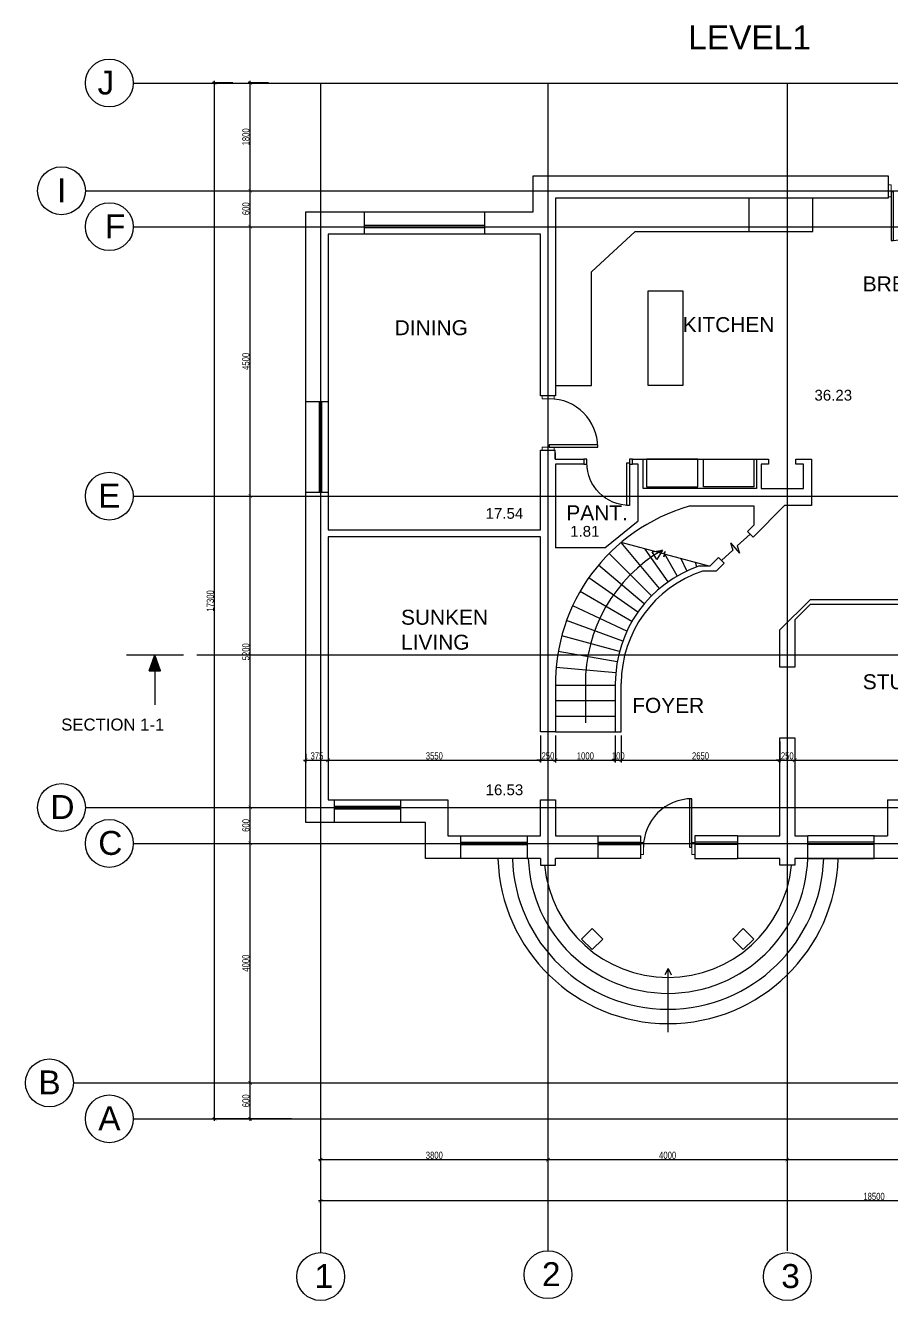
# Model space of a CAD drawing. Header units: millimetres. Extents: x 6678 to 63414, y 41629 to 83180.
# Drawn here: x 6678 to 21154, y 41629 to 62924 of the extents above; entities that cross this region are included whole.
import ezdxf

# ---------------------------------------------------------------- set-up
doc = ezdxf.new("R2010")
doc.units = ezdxf.units.MM
doc.layers.get('0').update_dxf_attribs({"color": 250})
doc.layers.get('Defpoints').update_dxf_attribs({"color": 255})
for name, color, linetype in [('ar', 251, 'Continuous'), ('axis', 40, 'Continuous'), ('com', 250, 'Continuous'), ('dim', 4, 'Continuous'), ('furn', 34, 'Continuous'), ('wall', 5, 'Continuous'), ('windows doors', 4, 'Continuous')]:
    doc.layers.add(name, color=color, linetype=linetype)
doc.styles.add('KOTE', font='romrust.shx', dxfattribs={"width": 0.8})
doc.styles.get("Standard").update_dxf_attribs({"font": 'arial.ttf'})
doc.dimstyles.new('100', dxfattribs={"dimscale": 6, "dimtxt": 20, "dimasz": 10, "dimexe": 6, "dimexo": 10, "dimgap": 2, "dimtad": 1, "dimtoh": 1, "dimdec": 0, "dimzin": 9, "dimdsep": 46, "dimtxsty": 'KOTE', "dimblk": 'ARCHTICK', "dimcen": 0, "dimdle": 6, "dimclrd": 256, "dimclre": 4, "dimclrt": 256, "dimadec": 0, "dimazin": 0, "dimtfac": 0.666667, "dimtdec": 0, "dimtix": 1, "dimtmove": 1, "dimatfit": 0, "dimfxl": 1, "dimtvp": 1, "dimtolj": 1, "dimarcsym": 0})

# ---------------------------------------------------------------- blocks, each defined once
blk = doc.blocks.new('_ArchTick')
at = {"color": 0, "linetype": 'ByBlock', "const_width": 0.15}
blk.add_lwpolyline([(-0.5, -0.5), (0.5, 0.5)], dxfattribs=at)
blk = doc.blocks.new('*D285')
at = {"layer": 'Defpoints', "color": 0, "transparency": 16777216}
for p in [(11612, 44664), (30112, 44695), (11612, 43295)]:
    blk.add_point(p, dxfattribs=at)
at = {"layer": 'dim', "color": 4, "lineweight": -2, "transparency": 16777216}
for p, q in [((11612, 44604), (11612, 43259)), ((30112, 44635), (30112, 43259))]:
    blk.add_line(p, q, dxfattribs=at)
at = {"layer": 'dim', "lineweight": -2, "transparency": 16777216}
blk.add_line((30148, 43295), (11576, 43295), dxfattribs=at)
at = {"layer": 'dim', "lineweight": -2, "transparency": 16777216, "xscale": 60, "yscale": 60, "zscale": 60, "rotation": 180}
blk.add_blockref('_ArchTick', (11612, 43295), dxfattribs=at)
at = {"layer": 'dim', "lineweight": -2, "transparency": 16777216, "xscale": 60, "yscale": 60, "zscale": 60}
blk.add_blockref('_ArchTick', (30112, 43295), dxfattribs=at)
at = {"layer": 'dim', "transparency": 16777216, "insert": (20862, 43367), "char_height": 120, "attachment_point": 5, "style": 'KOTE'}
blk.add_mtext('\\A1;18500', dxfattribs=at)
blk = doc.blocks.new('*D286')
at = {"layer": 'Defpoints', "color": 0, "transparency": 16777216}
for p in [(9839, 61964), (10204, 61964), (11186, 44664)]:
    blk.add_point(p, dxfattribs=at)
at = {"layer": 'dim', "lineweight": -2, "transparency": 16777216}
blk.add_line((9839, 44628), (9839, 62000), dxfattribs=at)
at = {"layer": 'dim', "color": 4, "lineweight": -2, "transparency": 16777216}
for p, q in [((10144, 61964), (9803, 61964)), ((11126, 44664), (9803, 44664))]:
    blk.add_line(p, q, dxfattribs=at)
at = {"layer": 'dim', "lineweight": -2, "transparency": 16777216, "xscale": 60, "yscale": 60, "zscale": 60}
for p, rotation in [((9839, 61964), 90), ((9839, 44664), 270)]:
    blk.add_blockref('_ArchTick', p, dxfattribs=dict(at, rotation=rotation))
at = {"layer": 'dim', "transparency": 16777216, "insert": (9767, 53314), "char_height": 120, "attachment_point": 5, "rotation": 90, "style": 'KOTE'}
blk.add_mtext('\\A1;17300', dxfattribs=at)
blk = doc.blocks.new('*D287')
at = {"layer": 'Defpoints', "color": 0, "transparency": 16777216}
for p in [(11612, 44664), (15412, 44276), (15412, 43982)]:
    blk.add_point(p, dxfattribs=at)
at = {"layer": 'dim', "color": 4, "lineweight": -2, "transparency": 16777216}
for p, q in [((11612, 44604), (11612, 43946)), ((15412, 44216), (15412, 43946))]:
    blk.add_line(p, q, dxfattribs=at)
at = {"layer": 'dim', "lineweight": -2, "transparency": 16777216}
blk.add_line((11576, 43982), (15448, 43982), dxfattribs=at)
at = {"layer": 'dim', "lineweight": -2, "transparency": 16777216, "xscale": 60, "yscale": 60, "zscale": 60, "rotation": 180}
blk.add_blockref('_ArchTick', (11612, 43982), dxfattribs=at)
at = {"layer": 'dim', "lineweight": -2, "transparency": 16777216, "xscale": 60, "yscale": 60, "zscale": 60}
blk.add_blockref('_ArchTick', (15412, 43982), dxfattribs=at)
at = {"layer": 'dim', "transparency": 16777216, "insert": (13512, 44054), "char_height": 120, "attachment_point": 5, "style": 'KOTE'}
blk.add_mtext('\\A1;3800', dxfattribs=at)
blk = doc.blocks.new('*D288')
at = {"layer": 'Defpoints', "color": 0, "transparency": 16777216}
for p in [(15412, 44276), (19412, 43982), (19412, 43982)]:
    blk.add_point(p, dxfattribs=at)
at = {"layer": 'dim', "color": 4, "lineweight": -2, "transparency": 16777216}
for p, q in [((15412, 44216), (15412, 43946)), ((19412, 44042), (19412, 44018))]:
    blk.add_line(p, q, dxfattribs=at)
at = {"layer": 'dim', "lineweight": -2, "transparency": 16777216}
blk.add_line((15376, 43982), (19448, 43982), dxfattribs=at)
at = {"layer": 'dim', "lineweight": -2, "transparency": 16777216, "xscale": 60, "yscale": 60, "zscale": 60, "rotation": 180}
blk.add_blockref('_ArchTick', (15412, 43982), dxfattribs=at)
at = {"layer": 'dim', "lineweight": -2, "transparency": 16777216, "xscale": 60, "yscale": 60, "zscale": 60}
blk.add_blockref('_ArchTick', (19412, 43982), dxfattribs=at)
at = {"layer": 'dim', "transparency": 16777216, "insert": (17412, 44054), "char_height": 120, "attachment_point": 5, "style": 'KOTE'}
blk.add_mtext('\\A1;4000', dxfattribs=at)
blk = doc.blocks.new('*D289')
at = {"layer": 'Defpoints', "color": 0, "transparency": 16777216}
for p in [(19412, 43982), (23712, 43982), (23712, 43982)]:
    blk.add_point(p, dxfattribs=at)
at = {"layer": 'dim', "lineweight": -2, "transparency": 16777216}
blk.add_line((19376, 43982), (23748, 43982), dxfattribs=at)
at = {"layer": 'dim', "color": 4, "lineweight": -2, "transparency": 16777216}
for p, q in [((19412, 44042), (19412, 44018)), ((23712, 44042), (23712, 44018))]:
    blk.add_line(p, q, dxfattribs=at)
at = {"layer": 'dim', "lineweight": -2, "transparency": 16777216, "xscale": 60, "yscale": 60, "zscale": 60, "rotation": 180}
blk.add_blockref('_ArchTick', (19412, 43982), dxfattribs=at)
at = {"layer": 'dim', "lineweight": -2, "transparency": 16777216, "xscale": 60, "yscale": 60, "zscale": 60}
blk.add_blockref('_ArchTick', (23712, 43982), dxfattribs=at)
at = {"layer": 'dim', "transparency": 16777216, "insert": (21562, 44054), "char_height": 120, "attachment_point": 5, "style": 'KOTE'}
blk.add_mtext('\\A1;4300', dxfattribs=at)
blk = doc.blocks.new('*D292')
at = {"layer": 'Defpoints', "color": 0, "transparency": 16777216}
for p in [(10434, 45264), (10451, 45264), (10451, 44664)]:
    blk.add_point(p, dxfattribs=at)
at = {"layer": 'dim', "color": 4, "lineweight": -2, "transparency": 16777216}
for p, q in [((10391, 45264), (10398, 45264)), ((10391, 44664), (10398, 44664))]:
    blk.add_line(p, q, dxfattribs=at)
at = {"layer": 'dim', "lineweight": -2, "transparency": 16777216}
blk.add_line((10434, 44628), (10434, 45300), dxfattribs=at)
at = {"layer": 'dim', "lineweight": -2, "transparency": 16777216, "xscale": 60, "yscale": 60, "zscale": 60}
for p, rotation in [((10434, 45264), 90), ((10434, 44664), 270)]:
    blk.add_blockref('_ArchTick', p, dxfattribs=dict(at, rotation=rotation))
at = {"layer": 'dim', "transparency": 16777216, "insert": (10362, 44964), "char_height": 120, "attachment_point": 5, "rotation": 90, "style": 'KOTE'}
blk.add_mtext('\\A1;600', dxfattribs=at)
blk = doc.blocks.new('*D293')
at = {"layer": 'Defpoints', "color": 0, "transparency": 16777216}
for p in [(10434, 49264), (10434, 49264), (10451, 45264)]:
    blk.add_point(p, dxfattribs=at)
at = {"layer": 'dim', "color": 4, "lineweight": -2, "transparency": 16777216}
for p, q in [((10374, 49264), (10398, 49264)), ((10391, 45264), (10398, 45264))]:
    blk.add_line(p, q, dxfattribs=at)
at = {"layer": 'dim', "lineweight": -2, "transparency": 16777216}
blk.add_line((10434, 45228), (10434, 49300), dxfattribs=at)
at = {"layer": 'dim', "lineweight": -2, "transparency": 16777216, "xscale": 60, "yscale": 60, "zscale": 60}
for p, rotation in [((10434, 49264), 90), ((10434, 45264), 270)]:
    blk.add_blockref('_ArchTick', p, dxfattribs=dict(at, rotation=rotation))
at = {"layer": 'dim', "transparency": 16777216, "insert": (10362, 47264), "char_height": 120, "attachment_point": 5, "rotation": 90, "style": 'KOTE'}
blk.add_mtext('\\A1;4000', dxfattribs=at)
blk = doc.blocks.new('*D294')
at = {"layer": 'Defpoints', "color": 0, "transparency": 16777216}
for p in [(10434, 49864), (10434, 49864), (10434, 49264)]:
    blk.add_point(p, dxfattribs=at)
at = {"layer": 'dim', "color": 4, "lineweight": -2, "transparency": 16777216}
for p, q in [((10374, 49864), (10398, 49864)), ((10374, 49264), (10398, 49264))]:
    blk.add_line(p, q, dxfattribs=at)
at = {"layer": 'dim', "lineweight": -2, "transparency": 16777216}
blk.add_line((10434, 49228), (10434, 49900), dxfattribs=at)
at = {"layer": 'dim', "lineweight": -2, "transparency": 16777216, "xscale": 60, "yscale": 60, "zscale": 60}
for p, rotation in [((10434, 49864), 90), ((10434, 49264), 270)]:
    blk.add_blockref('_ArchTick', p, dxfattribs=dict(at, rotation=rotation))
at = {"layer": 'dim', "transparency": 16777216, "insert": (10362, 49564), "char_height": 120, "attachment_point": 5, "rotation": 90, "style": 'KOTE'}
blk.add_mtext('\\A1;600', dxfattribs=at)
blk = doc.blocks.new('*D295')
at = {"layer": 'Defpoints', "color": 0, "transparency": 16777216}
for p in [(10434, 55064), (10434, 55064), (10434, 49864)]:
    blk.add_point(p, dxfattribs=at)
at = {"layer": 'dim', "color": 4, "lineweight": -2, "transparency": 16777216}
for p, q in [((10374, 55064), (10398, 55064)), ((10374, 49864), (10398, 49864))]:
    blk.add_line(p, q, dxfattribs=at)
at = {"layer": 'dim', "lineweight": -2, "transparency": 16777216}
blk.add_line((10434, 49828), (10434, 55100), dxfattribs=at)
at = {"layer": 'dim', "lineweight": -2, "transparency": 16777216, "xscale": 60, "yscale": 60, "zscale": 60}
for p, rotation in [((10434, 55064), 90), ((10434, 49864), 270)]:
    blk.add_blockref('_ArchTick', p, dxfattribs=dict(at, rotation=rotation))
at = {"layer": 'dim', "transparency": 16777216, "insert": (10362, 52464), "char_height": 120, "attachment_point": 5, "rotation": 90, "style": 'KOTE'}
blk.add_mtext('\\A1;5200', dxfattribs=at)
blk = doc.blocks.new('*D296')
at = {"layer": 'Defpoints', "color": 0, "transparency": 16777216}
for p in [(10434, 59564), (10434, 59564), (10434, 55064)]:
    blk.add_point(p, dxfattribs=at)
at = {"layer": 'dim', "color": 4, "lineweight": -2, "transparency": 16777216}
for p, q in [((10374, 59564), (10398, 59564)), ((10374, 55064), (10398, 55064))]:
    blk.add_line(p, q, dxfattribs=at)
at = {"layer": 'dim', "lineweight": -2, "transparency": 16777216}
blk.add_line((10434, 55028), (10434, 59600), dxfattribs=at)
at = {"layer": 'dim', "lineweight": -2, "transparency": 16777216, "xscale": 60, "yscale": 60, "zscale": 60}
for p, rotation in [((10434, 59564), 90), ((10434, 55064), 270)]:
    blk.add_blockref('_ArchTick', p, dxfattribs=dict(at, rotation=rotation))
at = {"layer": 'dim', "transparency": 16777216, "insert": (10362, 57314), "char_height": 120, "attachment_point": 5, "rotation": 90, "style": 'KOTE'}
blk.add_mtext('\\A1;4500', dxfattribs=at)
blk = doc.blocks.new('*D297')
at = {"layer": 'Defpoints', "color": 0, "transparency": 16777216}
for p in [(10434, 60164), (10434, 60164), (10434, 59564)]:
    blk.add_point(p, dxfattribs=at)
at = {"layer": 'dim', "color": 4, "lineweight": -2, "transparency": 16777216}
for p, q in [((10374, 60164), (10398, 60164)), ((10374, 59564), (10398, 59564))]:
    blk.add_line(p, q, dxfattribs=at)
at = {"layer": 'dim', "lineweight": -2, "transparency": 16777216}
blk.add_line((10434, 59528), (10434, 60200), dxfattribs=at)
at = {"layer": 'dim', "lineweight": -2, "transparency": 16777216, "xscale": 60, "yscale": 60, "zscale": 60}
for p, rotation in [((10434, 60164), 90), ((10434, 59564), 270)]:
    blk.add_blockref('_ArchTick', p, dxfattribs=dict(at, rotation=rotation))
at = {"layer": 'dim', "transparency": 16777216, "insert": (10362, 59864), "char_height": 120, "attachment_point": 5, "rotation": 90, "style": 'KOTE'}
blk.add_mtext('\\A1;600', dxfattribs=at)
blk = doc.blocks.new('2door810')
blk.add_lwpolyline([(50, -20), (50, -830), (90, -830), (90, -20), (50, -20)])
blk.add_arc((50, -20), 810, 270, 0)
at = {"layer": 'windows doors', "color": 3, "linetype": 'Continuous', "lineweight": 0}
blk.add_lwpolyline([(0, -100), (0, 100), (50, 100), (50, -100), (0, -100)], dxfattribs=at)
blk = doc.blocks.new('*D298')
at = {"layer": 'Defpoints', "color": 0, "transparency": 16777216}
for p in [(10434, 61964), (10800, 61964), (10434, 60164)]:
    blk.add_point(p, dxfattribs=at)
at = {"layer": 'dim', "lineweight": -2, "transparency": 16777216}
blk.add_line((10434, 60128), (10434, 62000), dxfattribs=at)
at = {"layer": 'dim', "color": 4, "lineweight": -2, "transparency": 16777216}
for p, q in [((10740, 61964), (10398, 61964)), ((10374, 60164), (10398, 60164))]:
    blk.add_line(p, q, dxfattribs=at)
at = {"layer": 'dim', "lineweight": -2, "transparency": 16777216, "xscale": 60, "yscale": 60, "zscale": 60}
for p, rotation in [((10434, 61964), 90), ((10434, 60164), 270)]:
    blk.add_blockref('_ArchTick', p, dxfattribs=dict(at, rotation=rotation))
at = {"layer": 'dim', "transparency": 16777216, "insert": (10362, 61064), "char_height": 120, "attachment_point": 5, "rotation": 90, "style": 'KOTE'}
blk.add_mtext('\\A1;1800', dxfattribs=at)
blk = doc.blocks.new('door910')
blk.add_lwpolyline([(50, -20), (50, -830), (90, -830), (90, -20), (50, -20)])
blk.add_arc((50, -20), 810, 270, 0)
at = {"layer": 'windows doors', "color": 3, "linetype": 'Continuous', "lineweight": 0}
for points in [[(0, -100), (0, 100), (50, 100), (50, -100), (0, -100)], [(860, -100), (860, 100), (910, 100), (910, -100), (860, -100)]]:
    blk.add_lwpolyline(points, dxfattribs=at)
blk = doc.blocks.new('*D299')
at = {"layer": 'Defpoints', "color": 0, "transparency": 16777216}
for p in [(11362, 50822), (11737, 50791), (11737, 50653)]:
    blk.add_point(p, dxfattribs=at)
at = {"layer": 'dim', "color": 4, "lineweight": -2, "transparency": 16777216}
for p, q in [((11362, 50762), (11362, 50617)), ((11737, 50731), (11737, 50617))]:
    blk.add_line(p, q, dxfattribs=at)
at = {"layer": 'dim', "lineweight": -2, "transparency": 16777216}
blk.add_line((11326, 50653), (11773, 50653), dxfattribs=at)
at = {"layer": 'dim', "lineweight": -2, "transparency": 16777216, "xscale": 60, "yscale": 60, "zscale": 60, "rotation": 180}
blk.add_blockref('_ArchTick', (11362, 50653), dxfattribs=at)
at = {"layer": 'dim', "lineweight": -2, "transparency": 16777216, "xscale": 60, "yscale": 60, "zscale": 60}
blk.add_blockref('_ArchTick', (11737, 50653), dxfattribs=at)
at = {"layer": 'dim', "transparency": 16777216, "insert": (11550, 50725), "char_height": 120, "attachment_point": 5, "style": 'KOTE'}
blk.add_mtext('\\A1;375', dxfattribs=at)
blk = doc.blocks.new('*D300')
at = {"layer": 'Defpoints', "color": 0, "transparency": 16777216}
for p in [(15287, 51128), (11737, 50791), (15287, 50653)]:
    blk.add_point(p, dxfattribs=at)
at = {"layer": 'dim', "color": 4, "lineweight": -2, "transparency": 16777216}
for p, q in [((15287, 51068), (15287, 50617)), ((11737, 50731), (11737, 50617))]:
    blk.add_line(p, q, dxfattribs=at)
at = {"layer": 'dim', "lineweight": -2, "transparency": 16777216}
blk.add_line((11701, 50653), (15323, 50653), dxfattribs=at)
at = {"layer": 'dim', "lineweight": -2, "transparency": 16777216, "xscale": 60, "yscale": 60, "zscale": 60, "rotation": 180}
blk.add_blockref('_ArchTick', (11737, 50653), dxfattribs=at)
at = {"layer": 'dim', "lineweight": -2, "transparency": 16777216, "xscale": 60, "yscale": 60, "zscale": 60}
blk.add_blockref('_ArchTick', (15287, 50653), dxfattribs=at)
at = {"layer": 'dim', "transparency": 16777216, "insert": (13512, 50725), "char_height": 120, "attachment_point": 5, "style": 'KOTE'}
blk.add_mtext('\\A1;3550', dxfattribs=at)
blk = doc.blocks.new('*D301')
at = {"layer": 'Defpoints', "color": 0, "transparency": 16777216}
for p in [(15287, 51128), (15537, 51128), (15537, 50653)]:
    blk.add_point(p, dxfattribs=at)
at = {"layer": 'dim', "color": 4, "lineweight": -2, "transparency": 16777216}
for p, q in [((15287, 51068), (15287, 50617)), ((15537, 51068), (15537, 50617))]:
    blk.add_line(p, q, dxfattribs=at)
at = {"layer": 'dim', "lineweight": -2, "transparency": 16777216}
for p, q in [((15287, 50653), (15227, 50653)), ((15287, 50653), (15537, 50653)), ((15537, 50653), (15597, 50653))]:
    blk.add_line(p, q, dxfattribs=at)
at = {"layer": 'dim', "lineweight": -2, "transparency": 16777216, "xscale": 60, "yscale": 60, "zscale": 60}
blk.add_blockref('_ArchTick', (15287, 50653), dxfattribs=at)
at = {"layer": 'dim', "lineweight": -2, "transparency": 16777216, "xscale": 60, "yscale": 60, "zscale": 60, "rotation": 180}
blk.add_blockref('_ArchTick', (15537, 50653), dxfattribs=at)
at = {"layer": 'dim', "transparency": 16777216, "insert": (15412, 50725), "char_height": 120, "attachment_point": 5, "style": 'KOTE'}
blk.add_mtext('\\A1;250', dxfattribs=at)
blk = doc.blocks.new('*D302')
at = {"layer": 'Defpoints', "color": 0, "transparency": 16777216}
for p in [(15537, 51128), (16537, 51128), (16537, 50653)]:
    blk.add_point(p, dxfattribs=at)
at = {"layer": 'dim', "color": 4, "lineweight": -2, "transparency": 16777216}
for p, q in [((15537, 51068), (15537, 50617)), ((16537, 51068), (16537, 50617))]:
    blk.add_line(p, q, dxfattribs=at)
at = {"layer": 'dim', "lineweight": -2, "transparency": 16777216}
blk.add_line((15501, 50653), (16573, 50653), dxfattribs=at)
at = {"layer": 'dim', "lineweight": -2, "transparency": 16777216, "xscale": 60, "yscale": 60, "zscale": 60, "rotation": 180}
blk.add_blockref('_ArchTick', (15537, 50653), dxfattribs=at)
at = {"layer": 'dim', "lineweight": -2, "transparency": 16777216, "xscale": 60, "yscale": 60, "zscale": 60}
blk.add_blockref('_ArchTick', (16537, 50653), dxfattribs=at)
at = {"layer": 'dim', "transparency": 16777216, "insert": (16037, 50725), "char_height": 120, "attachment_point": 5, "style": 'KOTE'}
blk.add_mtext('\\A1;1000', dxfattribs=at)
blk = doc.blocks.new('*D303')
at = {"layer": 'Defpoints', "color": 0, "transparency": 16777216}
for p in [(16537, 51128), (16637, 51128), (16637, 50653)]:
    blk.add_point(p, dxfattribs=at)
at = {"layer": 'dim', "color": 4, "lineweight": -2, "transparency": 16777216}
for p, q in [((16537, 51068), (16537, 50617)), ((16637, 51068), (16637, 50617))]:
    blk.add_line(p, q, dxfattribs=at)
at = {"layer": 'dim', "lineweight": -2, "transparency": 16777216}
for p, q in [((16537, 50653), (16477, 50653)), ((16537, 50653), (16637, 50653)), ((16637, 50653), (16697, 50653))]:
    blk.add_line(p, q, dxfattribs=at)
at = {"layer": 'dim', "lineweight": -2, "transparency": 16777216, "xscale": 60, "yscale": 60, "zscale": 60}
blk.add_blockref('_ArchTick', (16537, 50653), dxfattribs=at)
at = {"layer": 'dim', "lineweight": -2, "transparency": 16777216, "xscale": 60, "yscale": 60, "zscale": 60, "rotation": 180}
blk.add_blockref('_ArchTick', (16637, 50653), dxfattribs=at)
at = {"layer": 'dim', "transparency": 16777216, "insert": (16587, 50725), "char_height": 120, "attachment_point": 5, "style": 'KOTE'}
blk.add_mtext('\\A1;100', dxfattribs=at)
blk = doc.blocks.new('*D304')
at = {"layer": 'Defpoints', "color": 0, "transparency": 16777216}
for p in [(16637, 51128), (19287, 51028), (19287, 50653)]:
    blk.add_point(p, dxfattribs=at)
at = {"layer": 'dim', "color": 4, "lineweight": -2, "transparency": 16777216}
for p, q in [((16637, 51068), (16637, 50617)), ((19287, 50968), (19287, 50617))]:
    blk.add_line(p, q, dxfattribs=at)
at = {"layer": 'dim', "lineweight": -2, "transparency": 16777216}
blk.add_line((16601, 50653), (19323, 50653), dxfattribs=at)
at = {"layer": 'dim', "lineweight": -2, "transparency": 16777216, "xscale": 60, "yscale": 60, "zscale": 60, "rotation": 180}
blk.add_blockref('_ArchTick', (16637, 50653), dxfattribs=at)
at = {"layer": 'dim', "lineweight": -2, "transparency": 16777216, "xscale": 60, "yscale": 60, "zscale": 60}
blk.add_blockref('_ArchTick', (19287, 50653), dxfattribs=at)
at = {"layer": 'dim', "transparency": 16777216, "insert": (17962, 50725), "char_height": 120, "attachment_point": 5, "style": 'KOTE'}
blk.add_mtext('\\A1;2650', dxfattribs=at)
blk = doc.blocks.new('*D305')
at = {"layer": 'Defpoints', "color": 0, "transparency": 16777216}
for p in [(19287, 51028), (19537, 51028), (19537, 50653)]:
    blk.add_point(p, dxfattribs=at)
at = {"layer": 'dim', "color": 4, "lineweight": -2, "transparency": 16777216}
for p, q in [((19287, 50968), (19287, 50617)), ((19537, 50968), (19537, 50617))]:
    blk.add_line(p, q, dxfattribs=at)
at = {"layer": 'dim', "lineweight": -2, "transparency": 16777216}
for p, q in [((19287, 50653), (19227, 50653)), ((19287, 50653), (19537, 50653)), ((19537, 50653), (19597, 50653))]:
    blk.add_line(p, q, dxfattribs=at)
at = {"layer": 'dim', "lineweight": -2, "transparency": 16777216, "xscale": 60, "yscale": 60, "zscale": 60}
blk.add_blockref('_ArchTick', (19287, 50653), dxfattribs=at)
at = {"layer": 'dim', "lineweight": -2, "transparency": 16777216, "xscale": 60, "yscale": 60, "zscale": 60, "rotation": 180}
blk.add_blockref('_ArchTick', (19537, 50653), dxfattribs=at)
at = {"layer": 'dim', "transparency": 16777216, "insert": (19412, 50725), "char_height": 120, "attachment_point": 5, "style": 'KOTE'}
blk.add_mtext('\\A1;250', dxfattribs=at)
blk = doc.blocks.new('*D306')
at = {"layer": 'Defpoints', "color": 0, "transparency": 16777216}
for p in [(19537, 51028), (23587, 51085), (23587, 50653)]:
    blk.add_point(p, dxfattribs=at)
at = {"layer": 'dim', "color": 4, "lineweight": -2, "transparency": 16777216}
for p, q in [((19537, 50968), (19537, 50617)), ((23587, 51025), (23587, 50617))]:
    blk.add_line(p, q, dxfattribs=at)
at = {"layer": 'dim', "lineweight": -2, "transparency": 16777216}
blk.add_line((19501, 50653), (23623, 50653), dxfattribs=at)
at = {"layer": 'dim', "lineweight": -2, "transparency": 16777216, "xscale": 60, "yscale": 60, "zscale": 60, "rotation": 180}
blk.add_blockref('_ArchTick', (19537, 50653), dxfattribs=at)
at = {"layer": 'dim', "lineweight": -2, "transparency": 16777216, "xscale": 60, "yscale": 60, "zscale": 60}
blk.add_blockref('_ArchTick', (23587, 50653), dxfattribs=at)
at = {"layer": 'dim', "transparency": 16777216, "insert": (21562, 50725), "char_height": 120, "attachment_point": 5, "style": 'KOTE'}
blk.add_mtext('\\A1;4050', dxfattribs=at)
blk = doc.blocks.new('door 810 type2')
at = {"color": 3}
for points in [[(0, -40), (0, 40), (50, 40), (50, -40), (0, -40)], [(760, -40), (760, 40), (810, 40), (810, -40), (760, -40)]]:
    blk.add_lwpolyline(points, dxfattribs=at)
blk.add_lwpolyline([(50, -20), (50, -730), (90, -730), (90, -20), (50, -20)])
blk.add_arc((50, -20), 710, 270, 0)

msp = doc.modelspace()

# ---------------------------------------------------------------- hatches: boundary and pattern name
h = msp.add_hatch()
h.set_pattern_fill('ANSI31', color=5, style=0)
h.set_pattern_definition([(45, (345340.07717, 207501.87214), (-0.08838834765, 0.08838834765), [])])
h.paths.add_polyline_path([(8747.6, 52147.6), (8936.9, 52147.6), (8842.2, 52413.7)])

# ---------------------------------------------------------------- linework, layer by layer
at = {"color": 0, "linetype": 'Continuous'}
for p, q in [((14357, 59583.7), (12347, 59583.7)), ((14357, 59543.7), (12347, 59543.7)), ((11592.1, 55132.7), (11592.1, 56642.7)), ((11632.1, 55132.7), (11632.1, 56642.7))]:
    msp.add_line(p, q, dxfattribs=at)
at = {"color": 4}
for p, q in [((18574.9, 54232.5), (18792.3, 54426.1)), ((17340.6, 54098.4), (16634.9, 54288.6)), ((17370.5, 54138.5), (17340.6, 54098.4)), ((17348.6, 54048), (17370.5, 54138.5)), ((17348.6, 54048), (17377.2, 54088.5)), ((18084.2, 53897.9), (17377.2, 54088.5)), ((18310.9, 53989.1), (18499.1, 54160)), ((18462.8, 54281.1), (18611.2, 54111.4)), ((18462.8, 54281.1), (18499.1, 54160)), ((18574.9, 54232.5), (18611.2, 54111.4))]:
    msp.add_line(p, q, dxfattribs=at)
at = {"linetype": 'Continuous'}
for p, q in [((17153.8, 54133.6), (17323.7, 54162.9)), ((17231.4, 54005), (17153.8, 54133.6)), ((17323.7, 54162.9), (17231.4, 54005)), ((16037.1, 51908.4), (16037.1, 51276.1)), ((17418.8, 47176.8), (17365.7, 47067.2)), ((17418.8, 46111.5), (17418.8, 47176.8)), ((17418.8, 47176.8), (17471.9, 47067.2))]:
    msp.add_line(p, q, dxfattribs=at)
at = {"color": 5}
for p, q in [((8368, 52413.7), (9316.5, 52413.7)), ((8747.6, 52147.6), (8842.2, 52413.7)), ((8936.9, 52147.6), (8842.2, 52413.7)), ((8747.6, 52147.6), (8936.9, 52147.6)), ((8842.2, 52147.6), (8842.2, 51580.5))]:
    msp.add_line(p, q, dxfattribs=at)
at = {"color": 0}
for p, q in [((11844.6, 49883.7), (12954.6, 49883.7)), ((11844.6, 49843.7), (12954.6, 49843.7)), ((13957.1, 49283.7), (15067.1, 49283.7)), ((13957.1, 49243.7), (15067.1, 49243.7)), ((16247.1, 49283.7), (16957.1, 49283.7)), ((16247.1, 49243.7), (16957.1, 49243.7)), ((18577.1, 49283.7), (17867.1, 49283.7)), ((18577.1, 49243.7), (17867.1, 49243.7)), ((20867.1, 49283.7), (19757.1, 49283.7)), ((20867.1, 49243.7), (19757.1, 49243.7))]:
    msp.add_line(p, q, dxfattribs=at)
at = {"linetype": 'Continuous', "flags": 128}
for points in [[(17060.9, 55679.9), (17060.9, 55218.7), (17915.7, 55218.7), (17915.7, 55679.9), (17060.9, 55679.9)], [(18009.7, 55218.7), (18009.7, 55679.9), (18854.3, 55679.9), (18854.3, 55218.7), (18009.7, 55218.7)]]:
    msp.add_lwpolyline(points, dxfattribs=at)
at = {"linetype": 'Continuous'}
for centre, radius, start, end in [((18610.9, 51933.9), 2573.9, 120.00496, 180.56788), ((17418.8, 49097.8), 2844.5, 181.69559, 358.30441), ((17418.8, 49097.8), 2603.5, 181.85474, 358.14736), ((17418.8, 49097.8), 2338.3, 182.06502, 357.93351), ((17418.8, 49097.8), 2073.1, 185.54135, 354.44963)]:
    msp.add_arc(centre, radius, start, end, dxfattribs=at)
at = {"layer": 'axis'}
for p, q in [((8479.4, 61963.7), (31347.8, 61963.7)), ((11612.1, 61963.7), (11612.1, 42429.5)), ((15412.1, 61963.7), (15412.1, 42460.9)), ((19412.1, 61963.7), (19412.1, 42460.9)), ((7679.2, 60163.7), (31347.8, 60163.7)), ((8479.4, 59563.7), (31347.8, 59563.7)), ((8479.4, 55063.7), (31347.8, 55063.7)), ((7679.2, 49863.7), (31347.8, 49863.7)), ((8479.4, 49263.7), (31347.8, 49263.7)), ((7477.8, 45263.7), (31347.8, 45263.7)), ((8479.4, 44663.7), (31347.8, 44663.7))]:
    msp.add_line(p, q, dxfattribs=at)
at = {"layer": 'axis', "color": 4}
for centre in [(8079.3, 61963.7), (7279.2, 60163.7), (8079.3, 59563.7), (8078.4, 55063.7), (7279.2, 49863.7), (8079.4, 49263.7), (7077.8, 45263.7), (8079.4, 44663.7), (11612.1, 42029.5), (15412.1, 42060.9), (19412.1, 42029.4)]:
    msp.add_circle(centre, 400, dxfattribs=at)
at = {"layer": 'com'}
for p, q in [((17144.3, 53400.4), (16437.2, 54107.5)), ((17277.7, 53522.6), (16634.9, 54288.6)), ((17421.2, 53632.7), (17038, 54180)), ((17573.7, 53729.8), (17364.7, 54091.9)), ((17022.1, 53267), (16256.1, 53909.8)), ((17734.1, 53813.4), (17638.7, 54018)), ((17901.2, 53882.6), (17875.2, 53954.2)), ((16912.1, 53123.5), (16092.9, 53697.1)), ((16814.9, 52971), (15948.8, 53471)), ((16731.3, 52810.6), (15825, 53233.2)), ((16662.2, 52643.5), (15722.4, 52985.5)), ((16607.7, 52471), (15641.8, 52729.8)), ((16568.6, 52294.4), (15583.8, 52468.1)), ((16545, 52115.1), (15548.8, 52202.3)), ((15537.1, 51908.4), (16537.1, 51908.4)), ((15537.1, 51648.4), (16537.1, 51648.4)), ((15537.1, 51388.4), (16537.1, 51388.4)), ((15537.1, 51128.4), (16537.1, 51128.4))]:
    msp.add_line(p, q, dxfattribs=at)
at = {"layer": 'Defpoints'}
msp.add_line((9540.1, 52413.7), (30864.5, 52413.7), dxfattribs=at)
at = {"layer": 'furn'}
for p, q in [((18777, 59482.4), (18777, 60038.7)), ((17088.9, 58490.3), (17664.4, 58490.3)), ((17088.9, 56911.8), (17088.9, 58490.3)), ((17664.4, 58490.3), (17664.4, 56911.8)), ((17664.4, 56911.8), (17088.9, 56911.8))]:
    msp.add_line(p, q, dxfattribs=at)
at = {"layer": 'furn', "flags": 128}
msp.add_lwpolyline([(15537.1, 56911.8), (16137.1, 56911.8), (16137.1, 58811.2), (16868.6, 59482.4), (19841.9, 59482.4), (19841.9, 60038.7)], dxfattribs=at)
at = {"layer": 'wall', "color": 5, "linetype": 'Continuous'}
for p, q in [((15162.1, 59813.7), (15162.1, 60413.7)), ((15162.1, 60413.7), (21096.9, 60413.7)), ((21096.9, 60413.7), (21096.9, 60038.7)), ((15537.1, 60038.7), (15537.1, 56739.9)), ((21096.9, 60038.7), (15537.1, 60038.7)), ((11362.1, 59813.7), (12347, 59813.7)), ((11362.1, 56642.7), (11362.1, 59813.7)), ((12347, 59438.7), (12347, 59813.7)), ((14357, 59438.7), (14357, 59813.7)), ((14357, 59813.7), (15162.1, 59813.7)), ((11737.1, 59438.7), (11737.1, 56642.7)), ((12347, 59438.7), (11737.1, 59438.7)), ((15287.1, 59438.7), (14357, 59438.7)), ((15287.1, 56739.9), (15287.1, 59438.7)), ((15537.1, 56739.9), (15287.1, 56739.9)), ((15287.1, 54498.1), (15287.1, 55829.9)), ((15287.1, 55829.9), (15533.5, 55829.9)), ((15533.5, 55787.7), (15533.5, 55679.9)), ((15533.5, 55679.9), (16012, 55679.9)), ((16012, 55599.9), (15535.3, 55599.9)), ((15537.1, 55599.9), (15537.1, 54199.9)), ((16012, 55679.9), (16012, 55599.9)), ((16822, 55679.9), (19099.4, 55679.9)), ((16922, 54650.7), (16922, 55599.9)), ((18897.6, 55679.9), (18897.6, 55188.7)), ((19099.4, 55599.9), (18977.6, 55599.9)), ((18977.6, 55599.9), (18977.6, 55188.7)), ((19099.4, 55679.9), (19099.4, 55599.9)), ((19553.1, 55599.9), (19553.1, 55679.9)), ((19553.1, 55679.9), (19818.7, 55679.9)), ((19685.9, 55599.9), (19553.1, 55599.9)), ((19685.9, 55188.7), (19685.9, 55599.9)), ((19818.7, 55679.9), (19818.7, 54904.6)), ((18977.6, 55188.7), (19685.9, 55188.7)), ((11362.1, 49613.7), (11362.1, 55132.7)), ((11737.1, 55132.7), (11737.1, 54498.1)), ((19364.9, 54904.6), (18839.4, 54379)), ((18855.9, 54583.8), (18855.9, 54893.5)), ((19818.7, 54904.6), (19364.9, 54904.6)), ((18745.2, 54473.1), (18855.9, 54583.8)), ((11737.1, 54498.1), (15287.1, 54498.1)), ((15287.1, 54384), (11737.1, 54384)), ((11737.1, 54384), (11737.1, 49988.7)), ((15287.1, 51128.4), (15287.1, 54384)), ((18839.4, 54379), (18745.2, 54473.1)), ((16359.6, 54199.9), (15537.1, 54199.9)), ((17944.6, 53897.9), (18125.5, 53897.9)), ((18125.5, 53897.9), (18263.8, 54036.2)), ((18357.9, 53942.1), (18225.1, 53809.3)), ((18263.8, 54036.2), (18357.9, 53942.1)), ((18225.1, 53809.3), (17995.3, 53809.3)), ((19797.5, 53338.7), (19287.1, 52828.2)), ((19797.5, 53258.7), (19537.1, 52998.2)), ((19797.5, 53338.7), (23587.1, 53338.7)), ((19797.5, 53258.7), (23587.1, 53258.7)), ((19287.1, 52209.2), (19287.1, 52828.2)), ((19537.1, 52209.2), (19287.1, 52209.2)), ((15537.6, 51875.9), (15537.1, 51128.4)), ((15537.1, 51128.4), (15287.1, 51128.4)), ((19287.1, 51028.1), (19537.1, 51028.1)), ((19287.1, 49388.7), (19287.1, 51028.1)), ((19537.1, 51028.1), (19537.1, 49388.7)), ((11737.1, 49988.7), (11844.6, 49988.7)), ((11844.6, 49613.7), (11844.6, 49988.7)), ((12954.6, 49613.7), (12954.6, 49988.7)), ((12954.6, 49988.7), (13737.1, 49988.7)), ((13737.1, 49988.7), (13737.1, 49388.7)), ((15287.1, 49388.7), (15287.1, 49988.7)), ((15287.1, 49988.7), (15537.1, 49988.7)), ((15537.1, 49988.7), (15537.1, 49388.7)), ((21087.1, 49988.7), (22069.6, 49988.7)), ((21087.1, 49988.7), (21087.1, 49388.7)), ((11844.6, 49613.7), (11362.1, 49613.7)), ((13362.1, 49613.7), (12954.6, 49613.7)), ((13362.1, 49013.7), (13362.1, 49613.7)), ((13737.1, 49388.7), (13957.1, 49388.7)), ((13957.1, 49013.7), (13957.1, 49388.7)), ((15067.1, 49013.7), (15067.1, 49388.7)), ((15067.1, 49388.7), (15287.1, 49388.7)), ((15537.1, 49388.7), (16247.1, 49388.7)), ((16247.1, 49388.7), (16247.1, 49013.7)), ((18577.1, 49388.7), (19287.1, 49388.7)), ((18577.1, 49388.7), (18577.1, 49013.7)), ((19537.1, 49388.7), (19757.1, 49388.7)), ((20867.1, 49388.7), (21087.1, 49388.7)), ((13957.1, 49013.7), (13362.1, 49013.7)), ((15287.1, 49013.7), (15067.1, 49013.7)), ((15287.1, 49013.7), (15287.1, 48897.5)), ((15537.1, 48897.5), (15537.1, 49013.7)), ((16247.1, 49013.7), (15537.1, 49013.7)), ((19287.1, 49013.7), (18577.1, 49013.7)), ((19287.1, 48897.5), (19287.1, 49013.7)), ((21462.1, 49013.7), (19537.1, 49013.7)), ((19537.1, 49013.7), (19537.1, 48897.5)), ((15287.1, 48897.5), (15537.1, 48897.5)), ((19537.1, 48897.5), (19287.1, 48897.5))]:
    msp.add_line(p, q, dxfattribs=at)
at = {"layer": 'wall', "color": 4, "linetype": 'Continuous'}
for p, q in [((12347, 59813.7), (14357, 59813.7)), ((14357, 59438.7), (12347, 59438.7)), ((11362.1, 55132.7), (11362.1, 56642.7)), ((11737.1, 56642.7), (11737.1, 55132.7)), ((11844.6, 49988.7), (12954.6, 49988.7)), ((12954.6, 49613.7), (11844.6, 49613.7)), ((13957.1, 49388.7), (15067.1, 49388.7)), ((16247.1, 49388.7), (16957.1, 49388.7)), ((16957.1, 49388.7), (16957.1, 49013.7)), ((17867.1, 49388.7), (17867.1, 49013.7)), ((18577.1, 49388.7), (17867.1, 49388.7)), ((20867.1, 49388.7), (19757.1, 49388.7)), ((15067.1, 49013.7), (13957.1, 49013.7)), ((16957.1, 49013.7), (16247.1, 49013.7)), ((17867.1, 49013.7), (18577.1, 49013.7)), ((19757.1, 49013.7), (20867.1, 49013.7))]:
    msp.add_line(p, q, dxfattribs=at)
at = {"layer": 'wall', "linetype": 'Continuous'}
for p, q in [((11362.1, 56642.7), (11737.1, 56642.7)), ((11362.1, 55132.7), (11737.1, 55132.7)), ((19757.1, 49013.7), (19757.1, 49388.7)), ((20867.1, 49013.7), (20867.1, 49388.7))]:
    msp.add_line(p, q, dxfattribs=at)
at = {"layer": 'wall'}
for p, q in [((15533.5, 55679.9), (15533.5, 55829.9)), ((16822, 55599.9), (16822, 55679.9)), ((16922, 55599.9), (16822, 55599.9)), ((17002, 55188.7), (17002, 55679.9)), ((18897.6, 55188.7), (17002, 55188.7)), ((18855.9, 54893.5), (17771.5, 54893.5)), ((16359.6, 54199.9), (16922, 54650.7)), ((19537.1, 52998.2), (19537.1, 52209.2)), ((16537.1, 51934.4), (16537.1, 51128.4)), ((16637.1, 51128.4), (16637.1, 51934.4)), ((16537.1, 51128.4), (16637.1, 51128.4))]:
    msp.add_line(p, q, dxfattribs=at)
at = {"layer": 'wall', "flags": 128}
for points in [[(15974.6, 47666.8), (16151.4, 47843.6), (16328.2, 47666.8), (16151.4, 47490), (15974.6, 47666.8)], [(18854.1, 47666.8), (18677.3, 47843.6), (18500.5, 47666.8), (18677.3, 47490), (18854.1, 47666.8)]]:
    msp.add_lwpolyline(points, dxfattribs=at)
at = {"layer": 'wall'}
for centre, radius, start, end in [((18616.3, 51932.5), 3079.1, 105.92258, 181.05412), ((18610.3, 51934.4), 2073.2, 108.72855, 180), ((18610.3, 51934.4), 1973.2, 108.16111, 180)]:
    msp.add_arc(centre, radius, start, end, dxfattribs=at)

# ---------------------------------------------------------------- block references
at = {"layer": 'windows doors'}
msp.add_blockref('2door810', (21096.9, 60163.7), dxfattribs=at)
for p, rotation in [((15413.9, 55829.9), 90), ((17867.1, 49179.6), 180)]:
    msp.add_blockref('door910', p, dxfattribs=dict(at, rotation=rotation))
at = {"layer": 'windows doors', "xscale": -1}
msp.add_blockref('door 810 type2', (16822, 55639.9), dxfattribs=at)

# ---------------------------------------------------------------- texts
at = {"color": 164, "linetype": 'Continuous', "attachment_point": 1}
for s, insert, char_height in [('LEVEL1', (17756.5, 62924.1), 400), ('SECTION 1-1', (7275.3, 51349), 200)]:
    msp.add_mtext(s, dxfattribs=dict(at, insert=insert, char_height=char_height))
at = {"color": 3, "linetype": 'Continuous', "attachment_point": 1}
for s, insert, char_height in [('J', (7883.1, 62171.7), 400), ('I', (7205.9, 60371.7), 400), ('F', (8005.4, 59771.7), 400), ('BREAKFAST', (20674, 58733.9), 250), ('DINING', (12850.2, 58001.8), 250), ('KITCHEN', (17664.4, 58053.4), 250), ('E', (7893.4, 55271.7), 400), ('PANT.', (15718.9, 54911), 250), ('SUNKEN\\PLIVING', (12955.3, 53166), 250), ('STUDY', (20674, 52088.5), 250), ('FOYER', (16819.8, 51694.3), 250), ('D', (7094.2, 50071.7), 400), ('C', (7894.4, 49471.7), 400), ('B', (6892.8, 45471.7), 400), ('A', (7894.4, 44871.7), 400), ('1', (11511, 42237.5), 400), ('2', (15311, 42268.9), 400), ('3', (19311, 42237.5), 400)]:
    msp.add_mtext(s, dxfattribs=dict(at, insert=insert, char_height=char_height))
at = {"layer": 'ar', "color": 3, "linetype": 'Continuous', "lineweight": 0, "char_height": 180, "attachment_point": 1}
for s, insert in [('36.23', (19866.5, 56839.6)), ('17.54', (14369.6, 54865.1)), ('1.81', (15782.7, 54565.8)), ('16.53', (14369.6, 50248.9))]:
    msp.add_mtext(s, dxfattribs=dict(at, insert=insert))

# ---------------------------------------------------------------- dimensions: what is measured, and where the dimension line sits
at = {"layer": 'dim'}
for base, p1, p2, picture, middle in [((9839, 61963.7), (11185.9, 44663.7), (10203.8, 61963.7), '*D286', (9767, 53313.7)), ((10434.2, 61963.7), (10434.2, 60163.7), (10800.1, 61963.7), '*D298', (10362.2, 61063.7)), ((10434.2, 60163.7), (10434.2, 59563.7), (10434.2, 60163.7), '*D297', (10362.2, 59863.7)), ((10434.2, 59563.7), (10434.2, 55063.7), (10434.2, 59563.7), '*D296', (10362.2, 57313.7)), ((10434.2, 55063.7), (10434.2, 49863.7), (10434.2, 55063.7), '*D295', (10362.2, 52463.7)), ((10434.2, 49863.7), (10434.2, 49263.7), (10434.2, 49863.7), '*D294', (10362.2, 49563.7)), ((10434.2, 49263.7), (10451.5, 45263.7), (10434.2, 49263.7), '*D293', (10362.2, 47263.7)), ((10434.2, 45263.7), (10451.5, 44663.7), (10451.5, 45263.7), '*D292', (10362.2, 44963.7))]:
    dim = msp.add_linear_dim(base=base, p1=p1, p2=p2, angle=90, dimstyle='100', dxfattribs=at)
    dim.commit()
    dim.dimension.update_dxf_attribs({"geometry": picture, "text_midpoint": middle})
for base, p1, p2, picture, middle in [((15287.1, 50653), (11737.1, 50790.5), (15287.1, 51128.4), '*D300', (13512.1, 50725)), ((15537.1, 50653), (15287.1, 51128.4), (15537.1, 51128.4), '*D301', (15412.1, 50725)), ((16537.1, 50653), (15537.1, 51128.4), (16537.1, 51128.4), '*D302', (16037.1, 50725)), ((16637.1, 50653), (16537.1, 51128.4), (16637.1, 51128.4), '*D303', (16587.1, 50725)), ((19287.1, 50653), (16637.1, 51128.4), (19287.1, 51028.1), '*D304', (17962.1, 50725)), ((19537.1, 50653), (19287.1, 51028.1), (19537.1, 51028.1), '*D305', (19412.1, 50725)), ((23587.1, 50653), (19537.1, 51028.1), (23587.1, 51084.5), '*D306', (21562.1, 50725)), ((11737.1, 50653), (11362.1, 50821.8), (11737.1, 50790.5), '*D299', (11549.6, 50725)), ((11612.1, 43295.3), (30112.1, 44695.2), (11612.1, 44663.7), '*D285', (20862.1, 43367.3)), ((15412.1, 43982.2), (11612.1, 44663.7), (15412.1, 44275.6), '*D287', (13512.1, 44054.2)), ((19412.1, 43982.2), (15412.1, 44275.6), (19412.1, 43982.2), '*D288', (17412.1, 44054.2)), ((23712.1, 43982.2), (19412.1, 43982.2), (23712.1, 43982.2), '*D289', (21562.1, 44054.2))]:
    dim = msp.add_linear_dim(base=base, p1=p1, p2=p2, dimstyle='100', dxfattribs=at)
    dim.commit()
    dim.dimension.update_dxf_attribs({"geometry": picture, "text_midpoint": middle})

doc.saveas('drawing.dxf')
